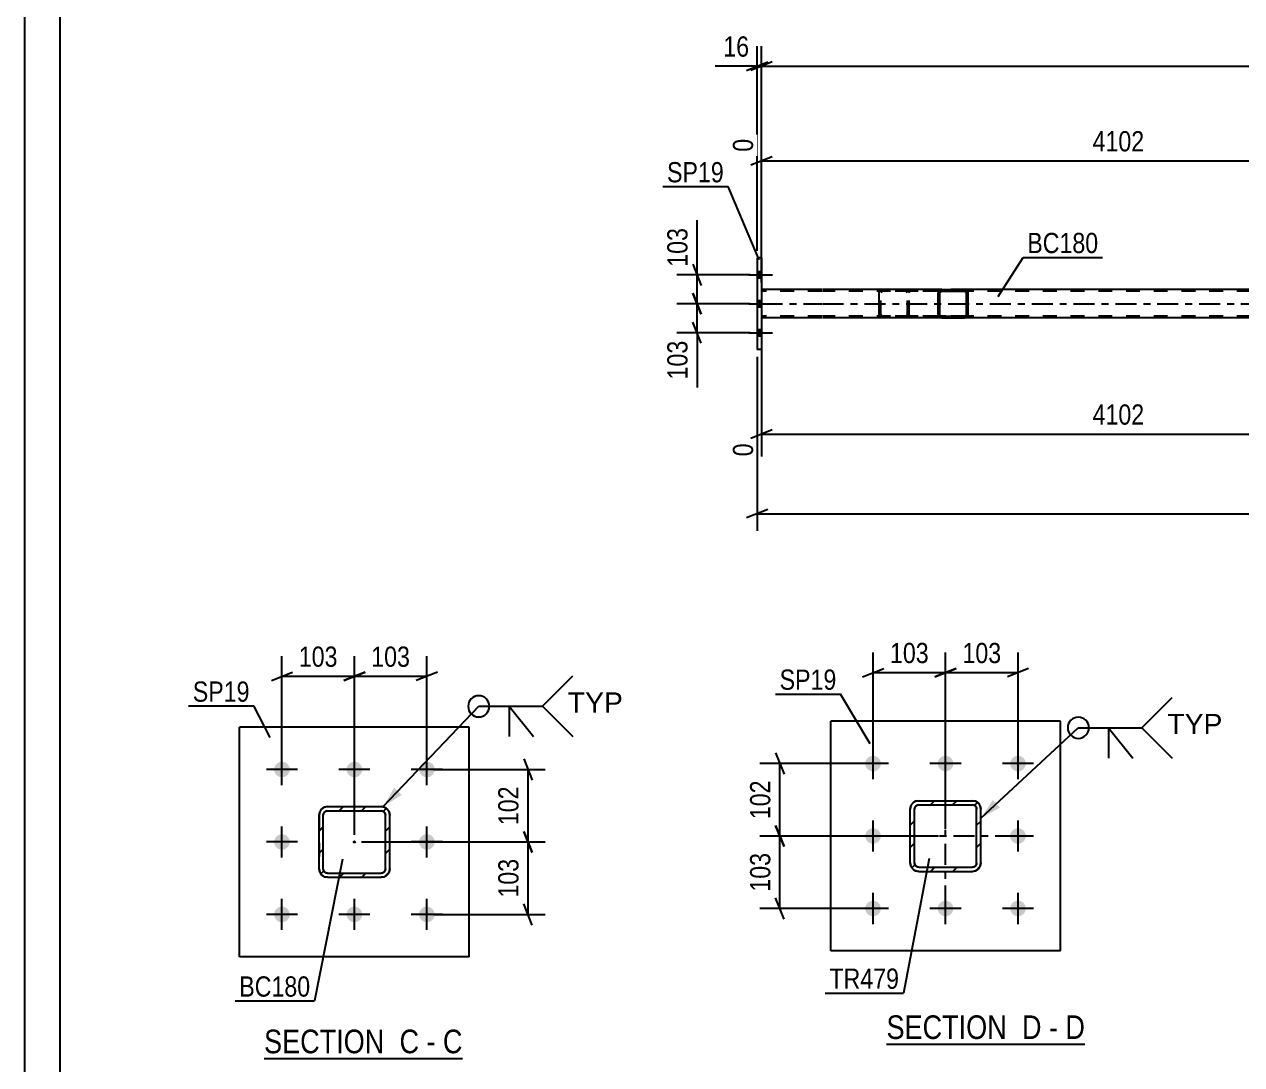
# Model space of a CAD drawing. Header units: millimetres. Extents: x 0 to 841, y 0 to 594.
# Drawn here: x 0 to 172.2, y 149.9 to 297 of the extents above; entities that cross this region are included whole.
import ezdxf

# ---------------------------------------------------------------- set-up
doc = ezdxf.new("R2010")
doc.units = ezdxf.units.MM
doc.linetypes.add('DXK_LINE_DOT2', pattern=[3.9198, 1.9599, -1.9599])
doc.linetypes.add('DXK_LINE_DOT3', pattern=[5.9187, 2.979, -0.9799, 0.9799, -0.9799])
doc.styles.add('Arial', font='ARIAL.TTF', dxfattribs={"height": 0.2})
doc.styles.add('Arial Narrow', font='ARIALN.TTF', dxfattribs={"height": 0.2})

# ---------------------------------------------------------------- blocks, each defined once
blk = doc.blocks.new('Unknown-318893469-1135')
at = {"color": 5, "linetype": 'Continuous'}
for p, q in [((0, 594), (0, 0)), ((5, 589), (5, 5))]:
    blk.add_line(p, q, dxfattribs=at)
blk = doc.blocks.new('Unknown-318893469-13 - 1372')
at = {"color": 6, "linetype": 'Continuous'}
blk.add_line((33.91, 150.73), (61.98, 150.73), dxfattribs=at)
at = {"color": 0, "linetype": 'Continuous'}
for points in [[(52.02, 151.48), (52.02, 154.98), (33.91, 154.98), (33.91, 151.48)], [(55.84, 151.48), (55.84, 154.98), (53.07, 154.98), (53.07, 151.48)], [(58.16, 151.48), (58.16, 154.98), (56.89, 154.98), (56.89, 151.48)], [(61.98, 151.48), (61.98, 154.98), (59.21, 154.98), (59.21, 151.48)]]:
    blk.add_wipeout(points, dxfattribs=at)
at = {"color": 7, "linetype": 'Continuous', "style": 'Arial Narrow'}
for s, p in [('SECTION ', (33.91, 151.48)), ('C', (53.07, 151.48)), ('C', (59.21, 151.48)), ('-', (56.89, 151.48))]:
    blk.add_text(s, height=3.34, dxfattribs=at).set_placement(p)
blk = doc.blocks.new('Unknown-318893469-14 - 6307')
at = {"color": 6, "linetype": 'Continuous'}
blk.add_line((121.96, 152.75), (150.03, 152.75), dxfattribs=at)
at = {"color": 0, "linetype": 'Continuous'}
for points in [[(140.07, 153.5), (140.07, 157), (121.96, 157), (121.96, 153.5)], [(143.89, 153.5), (143.89, 157), (141.12, 157), (141.12, 153.5)], [(146.21, 153.5), (146.21, 157), (144.94, 157), (144.94, 153.5)], [(150.03, 153.5), (150.03, 157), (147.26, 157), (147.26, 153.5)]]:
    blk.add_wipeout(points, dxfattribs=at)
at = {"color": 7, "linetype": 'Continuous', "style": 'Arial Narrow'}
for s, p in [('SECTION ', (121.96, 153.5)), ('D', (141.12, 153.5)), ('D', (147.26, 153.5)), ('-', (144.94, 153.5))]:
    blk.add_text(s, height=3.34, dxfattribs=at).set_placement(p)
blk = doc.blocks.new('Part-318893469-2825 - 2723')
at = {"linetype": 'Continuous'}
h = blk.add_hatch(dxfattribs=at)
h.set_pattern_fill('', scale=0.7, style=0, pattern_type=0)
h.set_pattern_definition([(45, (133.4765, 259.2168), (-1.57154, 1.57154), [])])
h.paths.add_polyline_path([(133.52, 259.03), (133.48, 259.22), (133.37, 259.37), (133.2, 259.48), (133, 259.51), (129.77, 259.51), (129.57, 259.48), (129.41, 259.37), (129.3, 259.22), (129.26, 259.03), (129.26, 255.99), (129.3, 255.81), (129.41, 255.65), (129.57, 255.55), (129.77, 255.51), (133, 255.51), (133.2, 255.55), (133.37, 255.65), (133.48, 255.81), (133.52, 255.99)])
h.paths.add_polyline_path([(133.24, 255.9), (133.19, 255.82), (133.1, 255.77), (133, 255.75), (129.77, 255.75), (129.67, 255.77), (129.59, 255.82), (129.53, 255.9), (129.51, 255.99), (129.51, 259.03), (129.53, 259.12), (129.59, 259.2), (129.67, 259.25), (129.77, 259.27), (133, 259.27), (133.1, 259.25), (133.19, 259.2), (133.24, 259.12), (133.26, 259.03), (133.26, 255.99)])
at = {"color": 2, "linetype": 'Continuous'}
for p, q in [((120.91, 259.03), (120.95, 259.22)), ((120.91, 255.99), (120.91, 259.03)), ((121.22, 259.48), (121.42, 259.51)), ((129.77, 259.51), (121.42, 259.51)), ((129.3, 259.22), (129.26, 259.03)), ((129.26, 255.99), (129.26, 259.03)), ((129.51, 259.03), (129.53, 259.12)), ((129.51, 255.99), (129.51, 259.03)), ((129.53, 259.12), (129.59, 259.2)), ((129.77, 259.51), (129.57, 259.48)), ((129.59, 259.2), (129.67, 259.25)), ((129.67, 259.25), (129.77, 259.27)), ((129.77, 259.51), (133, 259.51)), ((129.77, 259.27), (133, 259.27)), ((133.2, 259.48), (133, 259.51)), ((133, 259.27), (133.1, 259.25)), ((133.1, 259.25), (133.19, 259.2)), ((133.19, 259.2), (133.24, 259.12)), ((133.24, 259.12), (133.26, 259.03)), ((133.26, 255.99), (133.26, 259.03)), ((133.52, 259.03), (133.48, 259.22)), ((133.52, 255.99), (133.52, 259.03)), ((120.95, 255.81), (120.91, 255.99)), ((121.42, 255.51), (121.22, 255.55)), ((129.77, 255.51), (121.42, 255.51)), ((129.26, 255.99), (129.3, 255.81)), ((129.53, 255.9), (129.51, 255.99)), ((129.59, 255.82), (129.53, 255.9)), ((129.57, 255.55), (129.77, 255.51)), ((129.67, 255.77), (129.59, 255.82)), ((129.77, 255.75), (129.67, 255.77)), ((129.77, 255.75), (133, 255.75)), ((129.77, 255.51), (133, 255.51)), ((133.1, 255.77), (133, 255.75)), ((133, 255.51), (133.2, 255.55)), ((133.19, 255.82), (133.1, 255.77)), ((133.24, 255.9), (133.19, 255.82)), ((133.26, 255.99), (133.24, 255.9)), ((133.48, 255.81), (133.52, 255.99))]:
    blk.add_line(p, q, dxfattribs=at)
at = {"color": 7, "linetype": 'DXK_LINE_DOT2'}
for p, q in [((121.18, 259.12), (121.16, 259.03)), ((121.16, 255.99), (121.16, 259.03)), ((121.24, 259.2), (121.18, 259.12)), ((121.32, 259.25), (121.24, 259.2)), ((121.42, 259.27), (121.32, 259.25)), ((133, 259.27), (121.42, 259.27)), ((124.66, 259.51), (124.85, 259.48)), ((124.75, 259.25), (124.66, 259.27)), ((124.84, 259.2), (124.75, 259.25)), ((124.89, 259.12), (124.84, 259.2)), ((124.91, 259.03), (124.89, 259.12)), ((124.91, 255.99), (124.91, 259.03)), ((125.13, 259.22), (125.17, 259.03)), ((125.17, 255.99), (125.17, 259.03)), ((133, 259.51), (129.77, 259.51)), ((121.16, 255.99), (121.18, 255.9)), ((121.18, 255.9), (121.24, 255.82)), ((121.24, 255.82), (121.32, 255.77)), ((121.32, 255.77), (121.42, 255.75)), ((133, 255.75), (121.42, 255.75)), ((124.66, 255.75), (124.75, 255.77)), ((124.85, 255.55), (124.66, 255.51)), ((124.75, 255.77), (124.84, 255.82)), ((124.84, 255.82), (124.89, 255.9)), ((124.89, 255.9), (124.91, 255.99)), ((125.17, 255.99), (125.13, 255.81)), ((133, 255.51), (129.77, 255.51))]:
    blk.add_line(p, q, dxfattribs=at)
at = {"color": 2, "linetype": 'Continuous'}
for centre, start, end in [((121.4, 259.01), 110.7583, 155.68), ((129.75, 259.01), 110.7583, 155.68), ((133.02, 259.01), 24.32, 69.2417), ((121.4, 256.01), 204.32, 249.2417), ((129.75, 256.01), 204.32, 249.2417), ((133.02, 256.01), 290.7583, 335.68)]:
    blk.add_arc(centre, 0.496, start, end, dxfattribs=at)
at = {"color": 7, "linetype": 'DXK_LINE_DOT2'}
for centre, start, end in [((124.67, 259.01), 24.32, 69.2417), ((124.67, 256.01), 290.7583, 335.68)]:
    blk.add_arc(centre, 0.496, start, end, dxfattribs=at)
blk = doc.blocks.new('Part-318893469-2822 - 2723')
at = {"color": 2, "linetype": 'Continuous'}
for p, q in [((104.29, 264.01), (103.65, 264.01)), ((103.65, 264.01), (103.65, 251.01)), ((104.29, 264.01), (104.29, 251.01)), ((104.29, 251.01), (103.65, 251.01))]:
    blk.add_line(p, q, dxfattribs=at)
blk = doc.blocks.new('Part-318893469-2893 - 2723')
at = {"color": 2, "linetype": 'Continuous'}
for p, q in [((112.81, 259.51), (104.29, 259.51)), ((121.42, 259.51), (112.91, 259.51)), ((198.08, 259.51), (133, 259.51)), ((112.81, 255.51), (104.29, 255.51)), ((121.42, 255.51), (112.91, 255.51)), ((198.08, 255.51), (133, 255.51))]:
    blk.add_line(p, q, dxfattribs=at)
at = {"color": 7, "linetype": 'DXK_LINE_DOT2'}
for p, q in [((104.29, 259.51), (104.29, 255.51)), ((112.81, 259.27), (104.29, 259.27)), ((686.98, 259.27), (112.91, 259.27)), ((133, 259.51), (121.42, 259.51)), ((112.81, 255.75), (104.29, 255.75)), ((686.98, 255.75), (112.91, 255.75)), ((133, 255.51), (121.42, 255.51))]:
    blk.add_line(p, q, dxfattribs=at)
at = {"color": 7, "linetype": 'DXK_LINE_DOT3'}
for p, q in [((104.29, 257.51), (112.81, 257.51)), ((112.91, 257.51), (686.98, 257.51))]:
    blk.add_line(p, q, dxfattribs=at)
blk = doc.blocks.new('Bolt-318893469-2943 - 2723')
at = {"linetype": 'Continuous'}
for points in [[(104.29, 261.17), (104.29, 262.05), (103.65, 262.05), (103.65, 261.17)], [(104.29, 261.17), (104.29, 262.05), (103.65, 262.05), (103.65, 261.17)], [(104.29, 261.17), (104.29, 262.05), (103.65, 262.05), (103.65, 261.17)], [(104.29, 257.07), (104.29, 257.95), (103.65, 257.95), (103.65, 257.07)], [(104.29, 257.07), (104.29, 257.95), (103.65, 257.95), (103.65, 257.07)], [(104.29, 252.97), (104.29, 253.85), (103.65, 253.85), (103.65, 252.97)], [(104.29, 252.97), (104.29, 253.85), (103.65, 253.85), (103.65, 252.97)], [(104.29, 252.97), (104.29, 253.85), (103.65, 253.85), (103.65, 252.97)]]:
    blk.add_hatch(color=1, dxfattribs=at).paths.add_polyline_path(points)
at = {"color": 1, "linetype": 'Continuous'}
for p, q in [((103.65, 262.05), (104.29, 262.05)), ((103.65, 262.05), (104.29, 262.05)), ((103.65, 262.05), (104.29, 262.05)), ((102.49, 261.61), (105.81, 261.61)), ((102.49, 261.61), (105.81, 261.61)), ((102.49, 261.61), (105.81, 261.61)), ((103.65, 261.17), (104.29, 261.17)), ((103.65, 261.17), (104.29, 261.17)), ((103.65, 261.17), (104.29, 261.17)), ((102.49, 257.51), (105.81, 257.51)), ((102.49, 257.51), (105.81, 257.51)), ((103.65, 257.95), (104.29, 257.95)), ((103.65, 257.95), (104.29, 257.95)), ((103.65, 257.07), (104.29, 257.07)), ((103.65, 257.07), (104.29, 257.07)), ((102.49, 253.41), (105.81, 253.41)), ((102.49, 253.41), (105.81, 253.41)), ((102.49, 253.41), (105.81, 253.41)), ((103.65, 253.85), (104.29, 253.85)), ((103.65, 253.85), (104.29, 253.85)), ((103.65, 253.85), (104.29, 253.85)), ((103.65, 252.97), (104.29, 252.97)), ((103.65, 252.97), (104.29, 252.97)), ((103.65, 252.97), (104.29, 252.97))]:
    blk.add_line(p, q, dxfattribs=at)
blk = doc.blocks.new('Part-318893469-1404 - 1372')
at = {"linetype": 'Continuous'}
h = blk.add_hatch(dxfattribs=at)
h.set_pattern_fill('', scale=0.7, style=0, pattern_type=0)
h.set_pattern_definition([(45, (50.9494, 176.46), (-1.57154, 1.57154), [])])
h.paths.add_polyline_path([(50.49, 176.37), (50.95, 176.46), (51.34, 176.72), (51.6, 177.11), (51.69, 177.57), (51.69, 185.17), (51.6, 185.63), (51.34, 186.02), (50.95, 186.28), (50.49, 186.37), (42.89, 186.37), (42.43, 186.28), (42.04, 186.02), (41.78, 185.63), (41.69, 185.17), (41.69, 177.57), (41.78, 177.11), (42.04, 176.72), (42.43, 176.46), (42.89, 176.37)])
h.paths.add_polyline_path([(42.89, 176.97), (42.66, 177.01), (42.47, 177.14), (42.34, 177.34), (42.29, 177.57), (42.29, 185.17), (42.34, 185.4), (42.47, 185.59), (42.66, 185.72), (42.89, 185.77), (50.49, 185.77), (50.72, 185.72), (50.91, 185.59), (51.04, 185.4), (51.09, 185.17), (51.09, 177.57), (51.04, 177.34), (50.91, 177.14), (50.72, 177.01), (50.49, 176.97)])
blk.add_hatch(color=30, dxfattribs=at).paths.add_polyline_path([(46.69, 181.27, -1), (46.69, 181.47, -1)])
at = {"color": 7, "linetype": 'DXK_LINE_DOT2'}
for p, q in [((42.43, 186.28), (42.89, 186.37)), ((42.89, 186.37), (50.49, 186.37)), ((50.49, 186.37), (50.95, 186.28)), ((41.69, 185.17), (41.78, 185.63)), ((41.69, 185.17), (41.69, 177.57)), ((42.34, 185.4), (42.29, 185.17)), ((42.29, 177.57), (42.29, 185.17)), ((42.47, 185.59), (42.34, 185.4)), ((42.66, 185.72), (42.47, 185.59)), ((42.89, 185.77), (42.66, 185.72)), ((42.89, 185.77), (50.49, 185.77)), ((50.72, 185.72), (50.49, 185.77)), ((50.91, 185.59), (50.72, 185.72)), ((51.04, 185.4), (50.91, 185.59)), ((51.09, 185.17), (51.04, 185.4)), ((51.09, 177.57), (51.09, 185.17)), ((51.6, 185.63), (51.69, 185.17)), ((51.69, 177.57), (51.69, 185.17)), ((41.78, 177.11), (41.69, 177.57)), ((42.29, 177.57), (42.34, 177.34)), ((51.04, 177.34), (51.09, 177.57)), ((51.69, 177.57), (51.6, 177.11)), ((42.34, 177.34), (42.47, 177.14)), ((42.89, 176.37), (42.43, 176.46)), ((42.47, 177.14), (42.66, 177.01)), ((42.66, 177.01), (42.89, 176.97)), ((42.89, 176.97), (50.49, 176.97)), ((42.89, 176.37), (50.49, 176.37)), ((50.49, 176.97), (50.72, 177.01)), ((50.95, 176.46), (50.49, 176.37)), ((50.72, 177.01), (50.91, 177.14)), ((50.91, 177.14), (51.04, 177.34))]:
    blk.add_line(p, q, dxfattribs=at)
at = {"color": 2, "linetype": 'Continuous'}
for p, q in [((42.89, 186.37), (42.43, 186.28)), ((42.89, 186.37), (42.89, 186.37)), ((42.89, 186.37), (50.49, 186.37)), ((50.49, 186.37), (50.49, 186.37)), ((50.95, 186.28), (50.49, 186.37)), ((41.78, 185.63), (41.69, 185.17)), ((41.69, 185.17), (41.69, 185.17)), ((41.69, 177.57), (41.69, 185.17)), ((42.29, 185.17), (42.34, 185.4)), ((42.29, 185.17), (42.29, 185.17)), ((42.29, 177.57), (42.29, 185.17)), ((42.34, 185.4), (42.47, 185.59)), ((42.47, 185.59), (42.66, 185.72)), ((42.66, 185.72), (42.89, 185.77)), ((42.89, 185.77), (42.89, 185.77)), ((42.89, 185.77), (50.49, 185.77)), ((50.49, 185.77), (50.49, 185.77)), ((50.49, 185.77), (50.72, 185.72)), ((50.72, 185.72), (50.91, 185.59)), ((50.91, 185.59), (51.04, 185.4)), ((51.04, 185.4), (51.09, 185.17)), ((51.09, 185.17), (51.09, 185.17)), ((51.09, 177.57), (51.09, 185.17)), ((51.69, 185.17), (51.6, 185.63)), ((51.69, 185.17), (51.69, 185.17)), ((51.69, 177.57), (51.69, 185.17)), ((41.69, 177.57), (41.69, 177.57)), ((41.69, 177.57), (41.78, 177.11)), ((42.29, 177.57), (42.29, 177.57)), ((42.34, 177.34), (42.29, 177.57)), ((51.09, 177.57), (51.04, 177.34)), ((51.09, 177.57), (51.09, 177.57)), ((51.6, 177.11), (51.69, 177.57)), ((51.69, 177.57), (51.69, 177.57)), ((42.47, 177.14), (42.34, 177.34)), ((42.43, 176.46), (42.89, 176.37)), ((42.66, 177.01), (42.47, 177.14)), ((42.89, 176.97), (42.66, 177.01)), ((42.89, 176.97), (42.89, 176.97)), ((42.89, 176.97), (50.49, 176.97)), ((42.89, 176.37), (42.89, 176.37)), ((42.89, 176.37), (50.49, 176.37)), ((50.72, 177.01), (50.49, 176.97)), ((50.49, 176.97), (50.49, 176.97)), ((50.49, 176.37), (50.95, 176.46)), ((50.49, 176.37), (50.49, 176.37)), ((50.91, 177.14), (50.72, 177.01)), ((51.04, 177.34), (50.91, 177.14))]:
    blk.add_line(p, q, dxfattribs=at)
at = {"color": 7, "linetype": 'DXK_LINE_DOT3'}
blk.add_line((46.69, 181.37), (46.69, 181.37), dxfattribs=at)
at = {"color": 30, "linetype": 'DXK_LINE_DOT3'}
blk.add_line((46.69, 181.37), (46.69, 181.37), dxfattribs=at)
at = {"color": 30, "linetype": 'Continuous'}
blk.add_circle((46.69, 181.37), 0.1, dxfattribs=at)
at = {"color": 7, "linetype": 'DXK_LINE_DOT2'}
for centre, start, end in [((42.89, 185.17), 112.5, 157.5), ((50.49, 185.17), 22.5, 67.5), ((42.89, 177.57), 202.5, 247.5), ((50.49, 177.57), 292.5, 337.5)]:
    blk.add_arc(centre, 1.2, start, end, dxfattribs=at)
at = {"color": 2, "linetype": 'Continuous'}
for centre, start, end in [((42.89, 185.17), 112.5, 157.5), ((50.49, 185.17), 22.5, 67.5), ((42.89, 177.57), 202.5, 247.5), ((50.49, 177.57), 292.5, 337.5)]:
    blk.add_arc(centre, 1.2, start, end, dxfattribs=at)
blk = doc.blocks.new('Part-318893469-1528 - 1372')
at = {"color": 2, "linetype": 'Continuous'}
for p, q in [((62.94, 197.62), (30.44, 197.62)), ((30.44, 165.12), (30.44, 197.62)), ((62.94, 165.12), (62.94, 197.62)), ((62.94, 165.12), (30.44, 165.12))]:
    blk.add_line(p, q, dxfattribs=at)
blk = doc.blocks.new('Bolt-318893469-1536 - 1372')
at = {"linetype": 'Continuous'}
for points in [[(36.44, 190.52, -1), (36.44, 192.72, -1)], [(46.69, 190.52, -1), (46.69, 192.72, -1)], [(56.94, 190.52, -1), (56.94, 192.72, -1)], [(36.44, 180.27, -1), (36.44, 182.47, -1)], [(56.94, 180.27, -1), (56.94, 182.47, -1)], [(36.44, 170.02, -1), (36.44, 172.22, -1)], [(46.69, 170.02, -1), (46.69, 172.22, -1)], [(56.94, 170.02, -1), (56.94, 172.22, -1)]]:
    blk.add_hatch(color=1, dxfattribs=at).paths.add_polyline_path(points)
at = {"color": 1, "linetype": 'Continuous'}
for p, q in [((36.44, 189.42), (36.44, 193.82)), ((46.69, 189.42), (46.69, 193.82)), ((56.94, 189.42), (56.94, 193.82)), ((38.64, 191.62), (34.24, 191.62)), ((48.89, 191.62), (44.49, 191.62)), ((59.14, 191.62), (54.74, 191.62)), ((36.44, 179.17), (36.44, 183.57)), ((56.94, 179.17), (56.94, 183.57)), ((38.64, 181.37), (34.24, 181.37)), ((59.14, 181.37), (54.74, 181.37)), ((36.44, 168.92), (36.44, 173.32)), ((46.69, 168.92), (46.69, 173.32)), ((56.94, 168.92), (56.94, 173.32)), ((38.64, 171.12), (34.24, 171.12)), ((48.89, 171.12), (44.49, 171.12)), ((59.14, 171.12), (54.74, 171.12))]:
    blk.add_line(p, q, dxfattribs=at)
blk = doc.blocks.new('Bolt-318893469-6455 - 6307')
at = {"linetype": 'Continuous'}
for points in [[(120.06, 191.36, -1), (120.06, 193.56, -1)], [(130.31, 191.36, -1), (130.31, 193.56, -1)], [(140.56, 191.36, -1), (140.56, 193.56, -1)], [(120.06, 181.11, -1), (120.06, 183.31, -1)], [(140.56, 181.11, -1), (140.56, 183.31, -1)], [(120.06, 170.86, -1), (120.06, 173.06, -1)], [(130.31, 170.86, -1), (130.31, 173.06, -1)], [(140.56, 170.86, -1), (140.56, 173.06, -1)]]:
    blk.add_hatch(color=1, dxfattribs=at).paths.add_polyline_path(points)
at = {"color": 1, "linetype": 'Continuous'}
for p, q in [((120.06, 190.26), (120.06, 194.66)), ((130.31, 190.26), (130.31, 194.66)), ((140.56, 190.26), (140.56, 194.66)), ((122.26, 192.46), (117.86, 192.46)), ((132.51, 192.46), (128.11, 192.46)), ((142.76, 192.46), (138.36, 192.46)), ((120.06, 180.01), (120.06, 184.41)), ((140.56, 180.01), (140.56, 184.41)), ((122.26, 182.21), (117.86, 182.21)), ((142.76, 182.21), (138.36, 182.21)), ((120.06, 169.76), (120.06, 174.16)), ((130.31, 169.76), (130.31, 174.16)), ((140.56, 169.76), (140.56, 174.16)), ((122.26, 171.96), (117.86, 171.96)), ((132.51, 171.96), (128.11, 171.96)), ((142.76, 171.96), (138.36, 171.96))]:
    blk.add_line(p, q, dxfattribs=at)
blk = doc.blocks.new('Part-318893469-6316 - 6307')
at = {"color": 2, "linetype": 'Continuous'}
for p, q in [((146.56, 198.46), (114.06, 198.46)), ((114.06, 165.96), (114.06, 198.46)), ((146.56, 165.96), (146.56, 198.46)), ((146.56, 165.96), (114.06, 165.96))]:
    blk.add_line(p, q, dxfattribs=at)
blk = doc.blocks.new('Part-318893469-6452 - 6307')
at = {"linetype": 'Continuous'}
h = blk.add_hatch(dxfattribs=at)
h.set_pattern_fill('', scale=0.7, style=0, pattern_type=0)
h.set_pattern_definition([(45, (134.5741, 177.3), (-1.57154, 1.57154), [])])
h.paths.add_polyline_path([(134.11, 177.21), (134.57, 177.3), (134.96, 177.56), (135.22, 177.95), (135.31, 178.41), (135.31, 186.01), (135.22, 186.47), (134.96, 186.86), (134.57, 187.12), (134.11, 187.21), (126.51, 187.21), (126.06, 187.12), (125.67, 186.86), (125.41, 186.47), (125.31, 186.01), (125.31, 178.41), (125.41, 177.95), (125.67, 177.56), (126.06, 177.3), (126.51, 177.21)])
h.paths.add_polyline_path([(126.51, 177.81), (126.29, 177.85), (126.09, 177.98), (125.96, 178.18), (125.91, 178.41), (125.91, 186.01), (125.96, 186.24), (126.09, 186.43), (126.29, 186.56), (126.51, 186.61), (134.11, 186.61), (134.34, 186.56), (134.54, 186.43), (134.67, 186.24), (134.71, 186.01), (134.71, 178.41), (134.67, 178.18), (134.54, 177.98), (134.34, 177.85), (134.11, 177.81)])
at = {"color": 7, "linetype": 'DXK_LINE_DOT3'}
for p, q in [((130.31, 172.21), (130.31, 192.21)), ((140.31, 182.21), (120.31, 182.21))]:
    blk.add_line(p, q, dxfattribs=at)
at = {"color": 7, "linetype": 'DXK_LINE_DOT2'}
for p, q in [((125.31, 186.01), (125.41, 186.47)), ((125.31, 178.41), (125.31, 186.01)), ((125.96, 186.24), (125.91, 186.01)), ((125.91, 178.41), (125.91, 186.01)), ((126.09, 186.43), (125.96, 186.24)), ((126.06, 187.12), (126.51, 187.21)), ((126.29, 186.56), (126.09, 186.43)), ((126.51, 186.61), (126.29, 186.56)), ((126.51, 187.21), (134.11, 187.21)), ((126.51, 186.61), (134.11, 186.61)), ((134.11, 187.21), (134.57, 187.12)), ((134.34, 186.56), (134.11, 186.61)), ((134.54, 186.43), (134.34, 186.56)), ((134.67, 186.24), (134.54, 186.43)), ((134.71, 186.01), (134.67, 186.24)), ((134.71, 178.41), (134.71, 186.01)), ((135.22, 186.47), (135.31, 186.01)), ((135.31, 178.41), (135.31, 186.01)), ((125.41, 177.95), (125.31, 178.41)), ((125.91, 178.41), (125.96, 178.18)), ((125.96, 178.18), (126.09, 177.98)), ((126.09, 177.98), (126.29, 177.85)), ((126.29, 177.85), (126.51, 177.81)), ((126.51, 177.81), (134.11, 177.81)), ((134.11, 177.81), (134.34, 177.85)), ((134.34, 177.85), (134.54, 177.98)), ((134.54, 177.98), (134.67, 178.18)), ((134.67, 178.18), (134.71, 178.41)), ((135.31, 178.41), (135.22, 177.95)), ((126.51, 177.21), (126.06, 177.3)), ((126.51, 177.21), (134.11, 177.21)), ((134.57, 177.3), (134.11, 177.21))]:
    blk.add_line(p, q, dxfattribs=at)
at = {"color": 2, "linetype": 'Continuous'}
for p, q in [((125.41, 186.47), (125.31, 186.01)), ((125.31, 178.41), (125.31, 186.01)), ((125.91, 186.01), (125.96, 186.24)), ((125.91, 178.41), (125.91, 186.01)), ((125.96, 186.24), (126.09, 186.43)), ((126.51, 187.21), (126.06, 187.12)), ((126.09, 186.43), (126.29, 186.56)), ((126.29, 186.56), (126.51, 186.61)), ((126.51, 187.21), (134.11, 187.21)), ((126.51, 186.61), (134.11, 186.61)), ((134.57, 187.12), (134.11, 187.21)), ((134.11, 186.61), (134.34, 186.56)), ((134.34, 186.56), (134.54, 186.43)), ((134.54, 186.43), (134.67, 186.24)), ((134.67, 186.24), (134.71, 186.01)), ((134.71, 178.41), (134.71, 186.01)), ((135.31, 186.01), (135.22, 186.47)), ((135.31, 178.41), (135.31, 186.01)), ((125.31, 178.41), (125.41, 177.95)), ((125.96, 178.18), (125.91, 178.41)), ((126.09, 177.98), (125.96, 178.18)), ((126.29, 177.85), (126.09, 177.98)), ((126.51, 177.81), (126.29, 177.85)), ((126.51, 177.81), (134.11, 177.81)), ((134.34, 177.85), (134.11, 177.81)), ((134.54, 177.98), (134.34, 177.85)), ((134.67, 178.18), (134.54, 177.98)), ((134.71, 178.41), (134.67, 178.18)), ((135.22, 177.95), (135.31, 178.41)), ((126.06, 177.3), (126.51, 177.21)), ((126.51, 177.21), (134.11, 177.21)), ((134.11, 177.21), (134.57, 177.3))]:
    blk.add_line(p, q, dxfattribs=at)
at = {"color": 7, "linetype": 'DXK_LINE_DOT2'}
for centre, start, end in [((126.51, 186.01), 112.5, 157.5), ((134.11, 186.01), 22.5, 67.5), ((126.51, 178.41), 202.5, 247.5), ((134.11, 178.41), 292.5, 337.5)]:
    blk.add_arc(centre, 1.2, start, end, dxfattribs=at)
at = {"color": 2, "linetype": 'Continuous'}
for centre, start, end in [((126.51, 186.01), 112.5, 157.5), ((134.11, 186.01), 22.5, 67.5), ((126.51, 178.41), 202.5, 247.5), ((134.11, 178.41), 292.5, 337.5)]:
    blk.add_arc(centre, 1.2, start, end, dxfattribs=at)
blk = doc.blocks.new('StraightDimension-318893469-3014 - 2723')
at = {"color": 7, "linetype": 'Continuous'}
for p, q in [((103.65, 265.01), (103.65, 293.96)), ((104.29, 263.08), (104.29, 293.96)), ((102.15, 290.51), (105.15, 291.71)), ((105.79, 291.71), (102.79, 290.51)), ((103.65, 291.11), (104.29, 291.11))]:
    blk.add_line(p, q, dxfattribs=at)
at = {"color": 0}
blk.add_wipeout([(103.12, 291.86), (103.12, 296.06), (98.27, 296.06), (98.27, 291.86)], dxfattribs=at)
at = {"color": 7, "linetype": 'Continuous'}
blk.add_line((103.65, 291.11), (97.74, 291.11), dxfattribs=at)
blk.add_line((103.65, 291.11), (97.74, 291.11), dxfattribs=at)
at = {"color": 3, "style": 'Arial Narrow'}
blk.add_text('16', height=2.863, dxfattribs=at).set_placement((98.87, 292.46))
blk = doc.blocks.new('StraightDimension-318893469-3024 - 2723')
at = {"color": 7, "linetype": 'Continuous'}
for p, q in [((104.29, 263.08), (104.29, 293.96)), ((105.79, 291.71), (102.79, 290.51)), ((104.29, 291.11), (695.6, 291.11))]:
    blk.add_line(p, q, dxfattribs=at)
blk = doc.blocks.new('StraightDimension-318893469-3062 - 2723')
at = {"color": 7, "linetype": 'Continuous'}
for p, q in [((104.29, 254.51), (104.29, 235.92)), ((205.24, 246.11), (205.24, 230.43)), ((105.79, 239.65), (102.79, 238.45)), ((203.74, 238.45), (206.74, 239.65)), ((104.29, 239.05), (205.24, 239.05))]:
    blk.add_line(p, q, dxfattribs=at)
at = {"color": 0}
blk.add_wipeout([(159.02, 239.8), (159.02, 244), (150.51, 244), (150.51, 239.8)], dxfattribs=at)
at = {"color": 0, "linetype": 'Continuous'}
for points in [[(103.69, 238.35), (99.49, 238.35), (99.49, 235.32), (103.69, 235.32)], [(204.64, 238.35), (200.44, 238.35), (200.44, 229.83), (204.64, 229.83)]]:
    blk.add_wipeout(points, dxfattribs=at)
at = {"color": 3, "style": 'Arial Narrow'}
blk.add_text('4102', height=2.863, dxfattribs=at).set_placement((151.11, 240.4))
at = {"color": 3, "linetype": 'Continuous', "style": 'Arial Narrow'}
for s, height, p in [('0', 2.86, (103.09, 235.92)), ('4102', 2.863, (204.04, 230.43))]:
    blk.add_text(s, height=height, rotation=90.0002, dxfattribs=at).set_placement(p)
blk = doc.blocks.new('StraightDimension-318893469-3068 - 2723')
at = {"color": 7, "linetype": 'Continuous'}
for p, q in [((94.56, 263.11), (95.76, 260.11)), ((102.65, 261.61), (92.31, 261.61)), ((95.16, 257.51), (95.16, 261.61)), ((95.76, 256.01), (94.56, 259.01)), ((102.65, 257.51), (92.31, 257.51))]:
    blk.add_line(p, q, dxfattribs=at)
at = {"color": 0}
blk.add_wipeout([(94.41, 268.82), (90.21, 268.82), (90.21, 262.14), (94.41, 262.14)], dxfattribs=at)
at = {"color": 7, "linetype": 'Continuous'}
blk.add_line((95.16, 261.61), (95.16, 269.35), dxfattribs=at)
blk.add_line((95.16, 261.61), (95.16, 269.35), dxfattribs=at)
at = {"color": 3, "style": 'Arial Narrow'}
blk.add_text('103', height=2.863, rotation=90.0002, dxfattribs=at).set_placement((93.81, 262.74))
blk = doc.blocks.new('StraightDimension-318893469-3076 - 2723')
at = {"color": 7, "linetype": 'Continuous'}
for p, q in [((94.56, 259.01), (95.76, 256.01)), ((102.65, 257.51), (92.31, 257.51)), ((95.16, 253.41), (95.16, 257.51)), ((95.76, 251.91), (94.56, 254.91)), ((102.65, 253.41), (92.31, 253.41))]:
    blk.add_line(p, q, dxfattribs=at)
at = {"color": 0}
blk.add_wipeout([(94.41, 252.89), (90.21, 252.89), (90.21, 246.2), (94.41, 246.2)], dxfattribs=at)
at = {"color": 7, "linetype": 'Continuous'}
blk.add_line((95.16, 253.41), (95.16, 245.68), dxfattribs=at)
blk.add_line((95.16, 253.41), (95.16, 245.68), dxfattribs=at)
at = {"color": 3, "style": 'Arial Narrow'}
blk.add_text('103', height=2.863, rotation=90.0002, dxfattribs=at).set_placement((93.81, 246.8))
blk = doc.blocks.new('StraightDimension-318893469-3164 - 2723')
at = {"color": 7, "linetype": 'Continuous'}
for p, q in [((205.24, 268.91), (205.24, 286.32)), ((104.29, 260.51), (104.29, 280.84)), ((105.79, 278.31), (102.79, 277.11)), ((104.29, 277.71), (205.24, 277.71)), ((203.74, 277.11), (206.74, 278.31))]:
    blk.add_line(p, q, dxfattribs=at)
at = {"color": 0, "linetype": 'Continuous'}
for points in [[(204.64, 286.92), (200.44, 286.92), (200.44, 278.41), (204.64, 278.41)], [(103.69, 281.44), (99.49, 281.44), (99.49, 278.41), (103.69, 278.41)]]:
    blk.add_wipeout(points, dxfattribs=at)
at = {"color": 0}
blk.add_wipeout([(159.02, 278.46), (159.02, 282.66), (150.51, 282.66), (150.51, 278.46)], dxfattribs=at)
at = {"color": 3, "linetype": 'Continuous', "style": 'Arial Narrow'}
for s, height, p in [('4102', 2.863, (204.04, 279.01)), ('0', 2.86, (103.09, 279.01))]:
    blk.add_text(s, height=height, rotation=90.0002, dxfattribs=at).set_placement(p)
at = {"color": 3, "style": 'Arial Narrow'}
blk.add_text('4102', height=2.863, dxfattribs=at).set_placement((151.11, 279.06))
blk = doc.blocks.new('StraightDimension-318893469-3170 - 2723')
at = {"color": 7, "linetype": 'Continuous'}
for p, q in [((103.65, 250.01), (103.65, 225.4)), ((105.15, 228.4), (102.15, 227.2)), ((103.65, 227.8), (696.24, 227.8))]:
    blk.add_line(p, q, dxfattribs=at)
blk = doc.blocks.new('StraightDimension-318893469-1591 - 1372')
at = {"color": 7, "linetype": 'Continuous'}
for p, q in [((46.69, 182.37), (46.69, 207.65)), ((56.94, 192.62), (56.94, 207.65)), ((45.19, 204.2), (48.19, 205.4)), ((58.44, 205.4), (55.44, 204.2)), ((46.69, 204.8), (56.94, 204.8))]:
    blk.add_line(p, q, dxfattribs=at)
at = {"color": 0}
blk.add_wipeout([(55.16, 205.55), (55.16, 209.75), (48.47, 209.75), (48.47, 205.55)], dxfattribs=at)
at = {"color": 3, "style": 'Arial Narrow'}
blk.add_text('103', height=2.863, dxfattribs=at).set_placement((49.07, 206.15))
blk = doc.blocks.new('StraightDimension-318893469-1563 - 1372')
at = {"color": 7, "linetype": 'Continuous'}
for p, q in [((70.65, 182.87), (71.85, 179.87)), ((47.69, 181.37), (73.65, 181.37)), ((71.25, 171.12), (71.25, 181.37)), ((71.85, 169.62), (70.65, 172.62)), ((57.94, 171.12), (73.65, 171.12))]:
    blk.add_line(p, q, dxfattribs=at)
at = {"color": 0}
blk.add_wipeout([(70.5, 179.59), (66.3, 179.59), (66.3, 172.9), (70.5, 172.9)], dxfattribs=at)
at = {"color": 3, "style": 'Arial Narrow'}
blk.add_text('103', height=2.863, rotation=90.0002, dxfattribs=at).set_placement((69.9, 173.5))
blk = doc.blocks.new('StraightDimension-318893469-1580 - 1372')
at = {"color": 7, "linetype": 'Continuous'}
for p, q in [((70.65, 193.12), (71.85, 190.12)), ((57.94, 191.62), (73.65, 191.62)), ((71.25, 181.37), (71.25, 191.62)), ((71.85, 179.87), (70.65, 182.87)), ((47.69, 181.37), (73.65, 181.37))]:
    blk.add_line(p, q, dxfattribs=at)
at = {"color": 0}
blk.add_wipeout([(70.5, 189.84), (66.3, 189.84), (66.3, 183.15), (70.5, 183.15)], dxfattribs=at)
at = {"color": 3, "style": 'Arial Narrow'}
blk.add_text('102', height=2.863, rotation=90.0002, dxfattribs=at).set_placement((69.9, 183.75))
blk = doc.blocks.new('StraightDimension-318893469-1601 - 1372')
at = {"color": 7, "linetype": 'Continuous'}
for p, q in [((36.44, 192.62), (36.44, 207.65)), ((46.69, 182.37), (46.69, 207.65)), ((34.94, 204.2), (37.94, 205.4)), ((48.19, 205.4), (45.19, 204.2)), ((36.44, 204.8), (46.69, 204.8))]:
    blk.add_line(p, q, dxfattribs=at)
at = {"color": 0}
blk.add_wipeout([(44.91, 205.55), (44.91, 209.75), (38.22, 209.75), (38.22, 205.55)], dxfattribs=at)
at = {"color": 3, "style": 'Arial Narrow'}
blk.add_text('103', height=2.863, dxfattribs=at).set_placement((38.82, 206.15))
blk = doc.blocks.new('StraightDimension-318893469-6483 - 6307')
at = {"color": 7, "linetype": 'Continuous'}
for p, q in [((130.31, 183.21), (130.31, 208.17)), ((140.56, 193.46), (140.56, 208.17)), ((128.81, 204.72), (131.81, 205.92)), ((130.31, 205.32), (140.56, 205.32)), ((142.06, 205.92), (139.06, 204.72))]:
    blk.add_line(p, q, dxfattribs=at)
at = {"color": 0}
blk.add_wipeout([(138.78, 206.07), (138.78, 210.27), (132.1, 210.27), (132.1, 206.07)], dxfattribs=at)
at = {"color": 3, "style": 'Arial Narrow'}
blk.add_text('103', height=2.863, dxfattribs=at).set_placement((132.7, 206.67))
blk = doc.blocks.new('StraightDimension-318893469-6466 - 6307')
at = {"color": 7, "linetype": 'Continuous'}
for p, q in [((120.06, 193.46), (120.06, 208.17)), ((130.31, 183.21), (130.31, 208.17)), ((118.56, 204.72), (121.56, 205.92)), ((120.06, 205.32), (130.31, 205.32)), ((131.81, 205.92), (128.81, 204.72))]:
    blk.add_line(p, q, dxfattribs=at)
at = {"color": 0}
blk.add_wipeout([(128.53, 206.07), (128.53, 210.27), (121.85, 210.27), (121.85, 206.07)], dxfattribs=at)
at = {"color": 3, "style": 'Arial Narrow'}
blk.add_text('103', height=2.863, dxfattribs=at).set_placement((122.45, 206.67))
blk = doc.blocks.new('StraightDimension-318893469-6501 - 6307')
at = {"color": 7, "linetype": 'Continuous'}
for p, q in [((106.27, 193.96), (107.47, 190.96)), ((119.06, 192.46), (104.02, 192.46)), ((106.87, 182.21), (106.87, 192.46)), ((107.47, 180.71), (106.27, 183.71)), ((129.31, 182.21), (104.02, 182.21))]:
    blk.add_line(p, q, dxfattribs=at)
at = {"color": 0}
blk.add_wipeout([(106.12, 190.68), (101.92, 190.68), (101.92, 183.99), (106.12, 183.99)], dxfattribs=at)
at = {"color": 3, "style": 'Arial Narrow'}
blk.add_text('102', height=2.863, rotation=90.0002, dxfattribs=at).set_placement((105.52, 184.59))
blk = doc.blocks.new('StraightDimension-318893469-6518 - 6307')
at = {"color": 7, "linetype": 'Continuous'}
for p, q in [((106.27, 183.71), (107.47, 180.71)), ((129.31, 182.21), (104.02, 182.21)), ((106.87, 171.96), (106.87, 182.21)), ((107.47, 170.46), (106.27, 173.46)), ((119.06, 171.96), (104.02, 171.96))]:
    blk.add_line(p, q, dxfattribs=at)
at = {"color": 0}
blk.add_wipeout([(106.12, 180.43), (101.92, 180.43), (101.92, 173.74), (106.12, 173.74)], dxfattribs=at)
at = {"color": 3, "style": 'Arial Narrow'}
blk.add_text('103', height=2.863, rotation=90.0002, dxfattribs=at).set_placement((105.52, 174.34))
blk = doc.blocks.new('Mark-318893469-2818 - 2723')
at = {"color": 0}
blk.add_wipeout([(98.95, 274.68), (98.95, 277.68), (90.91, 277.68), (90.91, 274.68)], dxfattribs=at)
blk.add_wipeout([(98.95, 274.68), (98.95, 277.68), (90.91, 277.68), (90.91, 274.68)], dxfattribs=at)
at = {"color": 30, "linetype": 'Continuous'}
for p in [(90.31, 274.08), (103.94, 263.74)]:
    blk.add_line(p, (99.55, 274.08), dxfattribs=at)
at = {"color": 3, "style": 'Arial Narrow'}
blk.add_text('SP19', height=2.863, dxfattribs=at).set_placement((90.91, 274.68))
blk = doc.blocks.new('Mark-318893469-2889 - 2723')
at = {"color": 0}
blk.add_wipeout([(151.92, 264.67), (151.92, 267.67), (141.87, 267.67), (141.87, 264.67)], dxfattribs=at)
blk.add_wipeout([(151.92, 264.67), (151.92, 267.67), (141.87, 267.67), (141.87, 264.67)], dxfattribs=at)
at = {"color": 30, "linetype": 'Continuous'}
for p, q in [((137.74, 258.52), (141.27, 264.07)), ((141.27, 264.07), (152.52, 264.07))]:
    blk.add_line(p, q, dxfattribs=at)
at = {"color": 3, "style": 'Arial Narrow'}
blk.add_text('BC180', height=2.863, dxfattribs=at).set_placement((141.87, 264.67))
blk = doc.blocks.new('Mark-318893469-1399 - 1372')
at = {"color": 0}
blk.add_wipeout([(40.45, 159.49), (40.45, 162.49), (30.4, 162.49), (30.4, 159.49)], dxfattribs=at)
blk.add_wipeout([(40.45, 159.49), (40.45, 162.49), (30.4, 162.49), (30.4, 159.49)], dxfattribs=at)
at = {"color": 30, "linetype": 'Continuous'}
for p in [(45, 178.93), (29.8, 158.89)]:
    blk.add_line(p, (41.05, 158.89), dxfattribs=at)
at = {"color": 3, "style": 'Arial Narrow'}
blk.add_text('BC180', height=2.863, dxfattribs=at).set_placement((30.4, 159.49))
blk = doc.blocks.new('Mark-318893469-1524 - 1372')
at = {"color": 0}
blk.add_wipeout([(31.87, 201.21), (31.87, 204.21), (23.83, 204.21), (23.83, 201.21)], dxfattribs=at)
blk.add_wipeout([(31.87, 201.21), (31.87, 204.21), (23.83, 204.21), (23.83, 201.21)], dxfattribs=at)
at = {"color": 30, "linetype": 'Continuous'}
for p in [(23.23, 200.61), (34.78, 196.14)]:
    blk.add_line(p, (32.47, 200.61), dxfattribs=at)
at = {"color": 3, "style": 'Arial Narrow'}
blk.add_text('SP19', height=2.863, dxfattribs=at).set_placement((23.83, 201.21))
blk = doc.blocks.new('WeldMark-318893469-1611 - 1372')
at = {"linetype": 'Continuous'}
blk.add_hatch(color=30, dxfattribs=at).paths.add_polyline_path([(53.39, 188.03), (50.78, 186.37), (52.31, 189.06)])
at = {"color": 30, "linetype": 'Continuous'}
for p, q in [((50.78, 186.37), (64.28, 200.56)), ((64.28, 200.56), (73.28, 200.56))]:
    blk.add_line(p, q, dxfattribs=at)
at = {"color": 3, "linetype": 'Continuous'}
for q in [(72, 196.27), (68.57, 196.27)]:
    blk.add_line((68.57, 200.56), q, dxfattribs=at)
for start, end in [(90, 270), (270, 90)]:
    blk.add_arc((64.28, 200.56), 1.5, start, end, dxfattribs=at)
at = {"color": 0, "linetype": 'Continuous'}
blk.add_wipeout([(84.66, 199.66), (84.66, 202.66), (76.88, 202.66), (76.88, 199.66)], dxfattribs=at)
blk.add_wipeout([(84.66, 199.66), (84.66, 202.66), (76.88, 202.66), (76.88, 199.66)], dxfattribs=at)
at = {"color": 3, "linetype": 'Continuous'}
for q in [(77.57, 204.85), (77.57, 196.27)]:
    blk.add_line((73.28, 200.56), q, dxfattribs=at)
at = {"color": 3, "linetype": 'Continuous', "style": 'Arial'}
blk.add_text('TYP', height=2.865, dxfattribs=at).set_placement((76.88, 199.66))
blk = doc.blocks.new('WeldMark-318893469-6535 - 6307')
at = {"linetype": 'Continuous'}
blk.add_hatch(color=30, dxfattribs=at).paths.add_polyline_path([(138.02, 186.23), (135.31, 184.73), (137, 187.32)])
at = {"color": 30, "linetype": 'Continuous'}
for p, q in [((135.31, 184.73), (149.09, 197.52)), ((149.09, 197.52), (158.09, 197.52))]:
    blk.add_line(p, q, dxfattribs=at)
at = {"color": 3, "linetype": 'Continuous'}
for q in [(156.81, 193.24), (153.38, 193.24)]:
    blk.add_line((153.38, 197.52), q, dxfattribs=at)
for start, end in [(90, 270), (270, 90)]:
    blk.add_arc((149.09, 197.52), 1.5, start, end, dxfattribs=at)
at = {"color": 0, "linetype": 'Continuous'}
blk.add_wipeout([(169.47, 196.62), (169.47, 199.62), (161.69, 199.62), (161.69, 196.62)], dxfattribs=at)
blk.add_wipeout([(169.47, 196.62), (169.47, 199.62), (161.69, 199.62), (161.69, 196.62)], dxfattribs=at)
at = {"color": 3, "linetype": 'Continuous'}
for q in [(162.38, 201.81), (162.38, 193.24)]:
    blk.add_line((158.09, 197.52), q, dxfattribs=at)
at = {"color": 3, "linetype": 'Continuous', "style": 'Arial'}
blk.add_text('TYP', height=2.865, dxfattribs=at).set_placement((161.69, 196.62))
blk = doc.blocks.new('Mark-318893469-6312 - 6307')
at = {"color": 0}
blk.add_wipeout([(114.87, 202.9), (114.87, 205.9), (106.84, 205.9), (106.84, 202.9)], dxfattribs=at)
blk.add_wipeout([(114.87, 202.9), (114.87, 205.9), (106.84, 205.9), (106.84, 202.9)], dxfattribs=at)
at = {"color": 30, "linetype": 'Continuous'}
for p in [(106.24, 202.3), (119.63, 195.23)]:
    blk.add_line(p, (115.47, 202.3), dxfattribs=at)
at = {"color": 3, "style": 'Arial Narrow'}
blk.add_text('SP19', height=2.863, dxfattribs=at).set_placement((106.84, 202.9))
blk = doc.blocks.new('Mark-318893469-6448 - 6307')
at = {"color": 0}
blk.add_wipeout([(123.74, 160.6), (123.74, 163.6), (113.88, 163.6), (113.88, 160.6)], dxfattribs=at)
blk.add_wipeout([(123.74, 160.6), (123.74, 163.6), (113.88, 163.6), (113.88, 160.6)], dxfattribs=at)
at = {"color": 30, "linetype": 'Continuous'}
for p in [(127.99, 179.02), (113.28, 160)]:
    blk.add_line(p, (124.34, 160), dxfattribs=at)
at = {"color": 3, "style": 'Arial Narrow'}
blk.add_text('TR479', height=2.863, dxfattribs=at).set_placement((113.88, 160.6))

msp = doc.modelspace()

# ---------------------------------------------------------------- block references
for name in ['Unknown-318893469-1135', 'Part-318893469-2822 - 2723', 'Bolt-318893469-2943 - 2723', 'Part-318893469-2893 - 2723', 'Part-318893469-2825 - 2723', 'Part-318893469-6316 - 6307', 'Part-318893469-1528 - 1372', 'Bolt-318893469-6455 - 6307', 'Bolt-318893469-1536 - 1372', 'Part-318893469-6452 - 6307', 'Part-318893469-1404 - 1372']:
    msp.add_blockref(name, (0, 0))

# ---------------------------------------------------------------- next in the draw order: block references
for name in ['StraightDimension-318893469-3014 - 2723', 'StraightDimension-318893469-3062 - 2723', 'StraightDimension-318893469-6483 - 6307', 'StraightDimension-318893469-1591 - 1372', 'Mark-318893469-1399 - 1372', 'Unknown-318893469-14 - 6307', 'Unknown-318893469-13 - 1372']:
    msp.add_blockref(name, (0, 0))

# ---------------------------------------------------------------- next in the draw order: block references
for name in ['StraightDimension-318893469-3024 - 2723', 'StraightDimension-318893469-6466 - 6307', 'WeldMark-318893469-6535 - 6307', 'StraightDimension-318893469-1563 - 1372']:
    msp.add_blockref(name, (0, 0))

# ---------------------------------------------------------------- next in the draw order: block references
for name in ['StraightDimension-318893469-3068 - 2723', 'Mark-318893469-6312 - 6307', 'StraightDimension-318893469-1580 - 1372', 'StraightDimension-318893469-6501 - 6307']:
    msp.add_blockref(name, (0, 0))

# ---------------------------------------------------------------- next in the draw order: block references
for name in ['StraightDimension-318893469-3164 - 2723', 'StraightDimension-318893469-3076 - 2723', 'StraightDimension-318893469-1601 - 1372', 'WeldMark-318893469-1611 - 1372', 'StraightDimension-318893469-6518 - 6307']:
    msp.add_blockref(name, (0, 0))

# ---------------------------------------------------------------- next in the draw order: block references
for name in ['Mark-318893469-2818 - 2723', 'Mark-318893469-2889 - 2723', 'StraightDimension-318893469-3170 - 2723', 'Mark-318893469-1524 - 1372', 'Mark-318893469-6448 - 6307']:
    msp.add_blockref(name, (0, 0))

doc.saveas('drawing.dxf')
